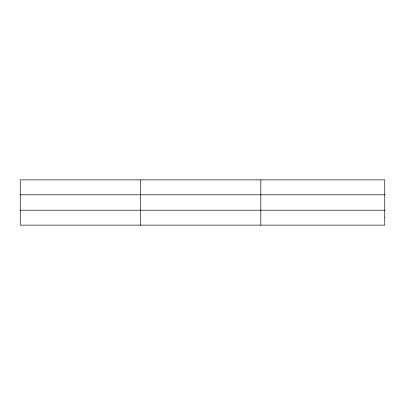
<?xml version="1.0" encoding="UTF-8"?>
<svg xmlns="http://www.w3.org/2000/svg" width="405" height="405" viewBox="0 0 405 405"><rect width="100%" height="100%" fill="white"/><g stroke="black" fill="none" stroke-linecap="round" stroke-linejoin="round"><path stroke-width="0.61" d="M140.535 179.871L140.535 225.129M260.82 179.871L260.82 225.129M20.25 194.805L384.75 194.805M20.25 210.195L384.75 210.195M384.75 217.662L384.75 225.129L20.25 225.129L20.25 179.871L384.75 179.871L384.75 217.662"/></g></svg>
